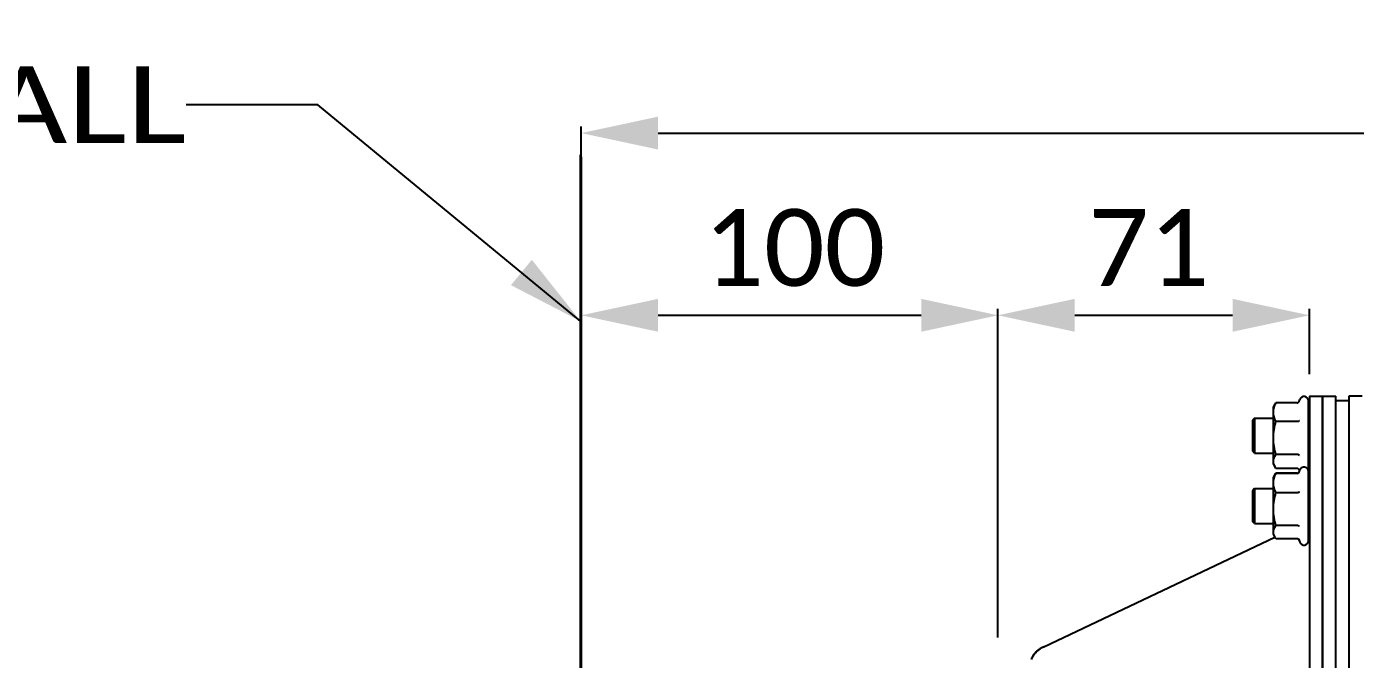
# Model space of a CAD drawing. Header units: millimetres. Extents: x 242 to 4341, y -255 to 3233.
# Drawn here: x 3278.1 to 3581.1, y 1373 to 1517.2 of the extents above; entities that cross this region are included whole.
import ezdxf
from ezdxf.enums import TextEntityAlignment as Align

# ---------------------------------------------------------------- set-up
doc = ezdxf.new("R2010")
doc.units = ezdxf.units.MM
doc.header["$LTSCALE"] = 115.5
doc.header["$PDMODE"] = 3
doc.header["$PDSIZE"] = 8
doc.layers.get('0').update_dxf_attribs({"linetype": 'CONTINUOUS'})
doc.layers.get('Defpoints').update_dxf_attribs({"linetype": 'CONTINUOUS'})
doc.layers.add('02___PRT_ALL_AXES', color=7, linetype='CONTINUOUS')
doc.styles.get("Standard").update_dxf_attribs({"font": 'calibri.ttf'})
doc.dimstyles.new('DIMSTYLE_2', dxfattribs={"dimtxt": 17.5, "dimasz": 17.5, "dimexe": 1.5, "dimexo": 1, "dimgap": 0.875, "dimtad": 1, "dimdsep": 46, "dimtxsty": 'Standard', "dimblk": '_FILLED', "dimblk1": '_FILLED', "dimblk2": '_FILLED', "dimcen": 0.09, "dimazin": 2, "dimtp": 0.01, "dimtm": 0.01, "dimtfac": 1, "dimtofl": 0, "dimtmove": 0, "dimatfit": 3, "dimldrblk": '_FILLED', "dimfxl": 1, "dimtolj": 1, "dimarcsym": 0})
doc.dimstyles.get("Standard").update_dxf_attribs({"dimtxt": 17.5, "dimasz": 17.5, "dimexe": 1.5, "dimexo": 1, "dimtad": 1, "dimdsep": 46, "dimtxsty": 'Standard', "dimblk": '_FILLED', "dimblk1": '_FILLED', "dimblk2": '_FILLED', "dimcen": 0.09, "dimazin": 2, "dimtol": 1, "dimtp": 0.01, "dimtm": 0.01, "dimtfac": 1, "dimtofl": 0, "dimtmove": 0, "dimatfit": 3, "dimldrblk": '_FILLED', "dimfxl": 1, "dimtolj": 1, "dimarcsym": 0})

# ---------------------------------------------------------------- blocks, each defined once
blk = doc.blocks.new('_FILLED')
at = {"color": 0, "linetype": 'ByBlock'}
blk.add_solid([(0, 0), (-1, 0.214), (-1, -0.214)], dxfattribs=at)
blk = doc.blocks.new('*D138')
at = {"color": 0, "linetype": 'Continuous', "lineweight": -2}
for p, q in [((3404.6, 1378.01), (3404.6, 1452.92)), ((3422.1, 1451.42), (3482.1, 1451.42)), ((3499.6, 1378.01), (3499.6, 1452.92))]:
    blk.add_line(p, q, dxfattribs=at)
at = {"layer": 'Defpoints', "color": 0}
for p in [(3499.6, 1451.42), (3404.6, 1377.01), (3499.6, 1377.01)]:
    blk.add_point(p, dxfattribs=at)
at = {"color": 0, "linetype": 'ByBlock', "lineweight": -2, "xscale": 17.5, "yscale": 17.5, "zscale": 17.5, "rotation": 180}
blk.add_blockref('_FILLED', (3404.6, 1451.42), dxfattribs=at)
at = {"color": 0, "linetype": 'ByBlock', "lineweight": -2, "xscale": 17.5, "yscale": 17.5, "zscale": 17.5}
blk.add_blockref('_FILLED', (3499.6, 1451.42), dxfattribs=at)
at = {"color": 0, "insert": (3453.17, 1475.62), "char_height": 17.5, "attachment_point": 2, "line_spacing_factor": 0.9}
blk.add_mtext('\\A1;\\A1;100', dxfattribs=at)
blk = doc.blocks.new('*D142')
at = {"color": 0, "linetype": 'Continuous', "lineweight": -2}
for p, q in [((3499.6, 1378.01), (3499.6, 1452.92)), ((3517.1, 1451.42), (3553.1, 1451.42)), ((3570.6, 1438.01), (3570.6, 1452.92))]:
    blk.add_line(p, q, dxfattribs=at)
at = {"layer": 'Defpoints', "color": 0}
for p in [(3570.6, 1451.42), (3570.6, 1437.01), (3499.6, 1377.01)]:
    blk.add_point(p, dxfattribs=at)
at = {"color": 0, "linetype": 'ByBlock', "lineweight": -2, "xscale": 17.5, "yscale": 17.5, "zscale": 17.5, "rotation": 180}
blk.add_blockref('_FILLED', (3499.6, 1451.42), dxfattribs=at)
at = {"color": 0, "linetype": 'ByBlock', "lineweight": -2, "xscale": 17.5, "yscale": 17.5, "zscale": 17.5}
blk.add_blockref('_FILLED', (3570.6, 1451.42), dxfattribs=at)
at = {"color": 0, "insert": (3534, 1475.62), "char_height": 17.5, "attachment_point": 2, "line_spacing_factor": 0.9}
blk.add_mtext('\\A1;71', dxfattribs=at)
blk = doc.blocks.new('*D149')
at = {"color": 0, "linetype": 'Continuous', "lineweight": -2}
for p, q in [((3404.6, 1279.24), (3404.6, 1494.44)), ((4119.6, 1288.75), (4119.6, 1494.44)), ((3422.1, 1492.94), (4102.1, 1492.94))]:
    blk.add_line(p, q, dxfattribs=at)
at = {"layer": 'Defpoints', "color": 0}
for p in [(4119.6, 1492.94), (4119.6, 1287.75), (3404.6, 1278.24)]:
    blk.add_point(p, dxfattribs=at)
at = {"color": 0, "linetype": 'ByBlock', "lineweight": -2, "xscale": 17.5, "yscale": 17.5, "zscale": 17.5, "rotation": 180}
blk.add_blockref('_FILLED', (3404.6, 1492.94), dxfattribs=at)
at = {"color": 0, "linetype": 'ByBlock', "lineweight": -2, "xscale": 17.5, "yscale": 17.5, "zscale": 17.5}
blk.add_blockref('_FILLED', (4119.6, 1492.94), dxfattribs=at)
at = {"color": 0, "insert": (3756.12, 1517.15), "char_height": 17.5, "attachment_point": 2, "line_spacing_factor": 0.9}
blk.add_mtext('\\A1;{\\A1;715}', dxfattribs=at)

msp = doc.modelspace()

# ---------------------------------------------------------------- linework, layer by layer
at = {"color": 0, "linetype": 'Continuous'}
for p, q in [((3404.449, 1322.994), (3404.449, 1487.994)), ((3404.599, 1487.506), (3404.599, 1321.001)), ((3562.399, 1430.506), (3562.793, 1431.189)), ((3562.399, 1417.506), (3562.399, 1430.506)), ((3562.979, 1431.485), (3562.793, 1431.189)), ((3567.792, 1431.485), (3562.979, 1431.485)), ((3568.271, 1431.804), (3568.434, 1432.252)), ((3568.299, 1431.857), (3568.313, 1431.89)), ((3570.399, 1416.106), (3570.399, 1431.905)), ((3570.399, 1431.905), (3570.401, 1431.904)), ((3570.399, 1431.741), (3570.599, 1431.741)), ((3570.399, 1430.867), (3570.599, 1430.867)), ((3570.599, 1433.006), (3570.599, 993.006)), ((3573.599, 1433.006), (3573.599, 993.006)), ((3558.099, 1428.006), (3557.599, 1427.506)), ((3557.599, 1427.506), (3557.599, 1420.506)), ((3558.099, 1428.006), (3558.099, 1420.006)), ((3558.099, 1428.006), (3562.399, 1428.006)), ((3567.792, 1427.2), (3562.979, 1427.2)), ((3570.399, 1429.321), (3570.599, 1429.321)), ((3570.399, 1427.255), (3570.599, 1427.255)), ((3570.399, 1424.871), (3570.599, 1424.871)), ((3570.399, 1422.402), (3570.599, 1422.402)), ((3558.099, 1420.006), (3557.599, 1420.506)), ((3558.099, 1420.006), (3562.399, 1420.006)), ((3567.792, 1419.721), (3562.979, 1419.721)), ((3570.399, 1420.09), (3570.599, 1420.09)), ((3570.399, 1418.162), (3570.599, 1418.162)), ((3562.399, 1417.506), (3562.793, 1416.823)), ((3562.399, 1414.445), (3562.914, 1415.338)), ((3562.979, 1416.527), (3562.793, 1416.823)), ((3567.792, 1416.527), (3562.979, 1416.527)), ((3567.792, 1415.447), (3562.979, 1415.447)), ((3567.792, 1415.408), (3562.979, 1415.408)), ((3568.186, 1416.441), (3568.356, 1415.975)), ((3568.253, 1415.691), (3568.434, 1416.191)), ((3568.295, 1415.769), (3568.313, 1415.812)), ((3570.399, 1416.805), (3570.599, 1416.805)), ((3570.399, 1416.153), (3570.599, 1416.153)), ((3570.399, 1416.107), (3570.401, 1416.108)), ((3570.399, 1400.045), (3570.399, 1415.845)), ((3570.595, 1415.845), (3570.399, 1415.845)), ((3570.399, 1415.643), (3570.599, 1415.643)), ((3570.401, 1416.108), (3570.402, 1416.108)), ((3570.401, 1416.108), (3570.403, 1416.108)), ((3570.531, 1415.814), (3570.599, 1415.814)), ((3558.099, 1411.945), (3557.599, 1411.445)), ((3558.099, 1411.945), (3558.099, 1403.945)), ((3558.099, 1411.945), (3562.399, 1411.945)), ((3562.399, 1401.445), (3562.399, 1414.445)), ((3570.399, 1414.719), (3570.599, 1414.719)), ((3570.399, 1413.131), (3570.599, 1413.131)), ((3557.599, 1411.445), (3557.599, 1404.445)), ((3567.792, 1410.99), (3562.979, 1410.99)), ((3570.399, 1411.036), (3570.599, 1411.036)), ((3570.399, 1408.638), (3570.599, 1408.638)), ((3570.399, 1406.172), (3570.599, 1406.172)), ((3558.099, 1403.945), (3557.599, 1404.445)), ((3558.099, 1403.945), (3562.399, 1403.945)), ((3567.792, 1403.527), (3562.979, 1403.527)), ((3570.399, 1403.88), (3570.599, 1403.88)), ((3562.399, 1401.445), (3562.752, 1400.833)), ((3567.792, 1400.481), (3562.979, 1400.481)), ((3568.158, 1400.456), (3568.434, 1399.698)), ((3568.159, 1400.457), (3568.16, 1400.453)), ((3570.399, 1401.986), (3570.599, 1401.986)), ((3570.399, 1400.675), (3570.599, 1400.675)), ((3570.399, 1400.075), (3570.599, 1400.075))]:
    msp.add_line(p, q, dxfattribs=at)
for centre, radius, start, end in [((3567.669, 1432.125), 0.686, 331.95019, 336.93253), ((3569.386, 1431.906), 1.013, 0, 160), ((3569.599, 1427.981), 1, 0, 36.8699), ((3569.599, 1426.159), 1, 0, 36.8699), ((3569.599, 1424.47), 1, 0, 23.69748), ((3569.425, 1418.586), 1.174, 0.06718, 33.94135), ((3567.606, 1412.628), 5.418, 149.98711, 152.02015), ((3568.053, 1412.372), 5.933, 149.10025, 150.00302), ((3568.265, 1412.245), 6.18, 148.79083, 149.10416), ((3567.679, 1416.081), 0.673, 326.58442, 329.50969), ((3567.674, 1416.046), 0.68, 328.5441, 335.9626), ((3567.675, 1416.084), 0.678, 329.50638, 329.85775), ((3567.671, 1416.086), 0.683, 329.86098, 333.02407), ((3567.664, 1416.09), 0.69, 333.02631, 338.52172), ((3569.386, 1415.845), 1.013, 0, 160), ((3569.386, 1416.106), 1.013, 352.53783, 0), ((3569.599, 1411.792), 1, 0, 36.8699), ((3569.599, 1409.974), 1, 0, 36.8699), ((3569.599, 1408.3), 1, 0, 19.86441), ((3569.386, 1400.045), 1.013, 200, 0), ((3570.293, 1401.443), 1.396, 274.33678, 274.48824)]:
    msp.add_arc(centre, radius, start, end, dxfattribs=at)
for points, knots in [([(3562.399, 1429.343), (3562.399, 1429.524), (3562.426, 1429.89), (3562.587, 1430.621), (3562.808, 1431.146), (3562.979, 1431.485)], [0, 0, 0, 0, 0.2433781, 0.4900475, 1, 1, 1, 1]), ([(3567.791, 1431.485), (3567.891, 1431.485), (3568.093, 1431.556), (3568.227, 1431.714), (3568.274, 1431.803)], [0, 0, 0, 0, 0.4989484, 1, 1, 1, 1]), ([(3570.399, 1431.472), (3570.459, 1431.435), (3570.564, 1431.345), (3570.599, 1431.209), (3570.599, 1431.148)], [0, 0, 0, 0, 0.5353349, 1, 1, 1, 1]), ([(3570.399, 1430.308), (3570.462, 1430.236), (3570.563, 1430.069), (3570.596, 1429.879), (3570.598, 1429.785)], [0, 0, 0, 0, 0.5041603, 1, 1, 1, 1]), ([(3570.401, 1431.904), (3570.445, 1431.903), (3570.504, 1431.9), (3570.568, 1431.881), (3570.588, 1431.868), (3570.593, 1431.86)], [0, 0, 0, 0, 0.6608701, 0.8625302, 1, 1, 1, 1]), ([(3562.979, 1427.2), (3562.808, 1427.54), (3562.587, 1428.065), (3562.427, 1428.795), (3562.399, 1429.161), (3562.399, 1429.343)], [0, 0, 0, 0, 0.5099454, 0.7566189, 1, 1, 1, 1]), ([(3562.399, 1423.461), (3562.399, 1424.093), (3562.51, 1425.359), (3562.803, 1426.593), (3562.979, 1427.2)], [0, 0, 0, 0, 0.4998609, 1, 1, 1, 1]), ([(3568.313, 1427.373), (3568.29, 1427.347), (3568.227, 1427.298), (3568.055, 1427.223), (3567.9, 1427.2), (3567.792, 1427.2)], [0, 0, 0, 0, 0.1855181, 0.4179957, 1, 1, 1, 1]), ([(3570.399, 1428.527), (3570.468, 1428.421), (3570.57, 1428.183), (3570.599, 1427.927), (3570.599, 1427.799)], [0, 0, 0, 0, 0.4971337, 1, 1, 1, 1]), ([(3570.399, 1426.304), (3570.504, 1426.117), (3570.584, 1425.831), (3570.599, 1425.545), (3570.599, 1425.472)], [0, 0, 0, 0, 0.7470653, 1, 1, 1, 1]), ([(3562.979, 1419.721), (3562.803, 1420.329), (3562.511, 1421.562), (3562.399, 1422.829), (3562.399, 1423.461)], [0, 0, 0, 0, 0.5001389, 1, 1, 1, 1]), ([(3570.399, 1423.856), (3570.434, 1423.791), (3570.553, 1423.521), (3570.599, 1423.222), (3570.599, 1423.002)], [0, 0, 0, 0, 0.2514291, 1, 1, 1, 1]), ([(3570.399, 1421.422), (3570.434, 1421.361), (3570.551, 1421.112), (3570.599, 1420.834), (3570.599, 1420.63)], [0, 0, 0, 0, 0.2564069, 1, 1, 1, 1]), ([(3562.399, 1418.124), (3562.399, 1418.26), (3562.427, 1418.536), (3562.548, 1418.941), (3562.735, 1419.34), (3562.893, 1419.594), (3562.979, 1419.721)], [0, 0, 0, 0, 0.23608, 0.4790503, 0.7332376, 1, 1, 1, 1]), ([(3562.793, 1416.823), (3562.675, 1417.027), (3562.478, 1417.444), (3562.399, 1417.903), (3562.399, 1418.124)], [0, 0, 0, 0, 0.5159979, 1, 1, 1, 1]), ([(3568.313, 1419.489), (3568.267, 1419.562), (3568.099, 1419.683), (3567.901, 1419.721), (3567.791, 1419.721)], [0, 0, 0, 0, 0.4380546, 1, 1, 1, 1]), ([(3562.399, 1413.199), (3562.399, 1413.575), (3562.516, 1414.344), (3562.807, 1415.058), (3562.979, 1415.408)], [0, 0, 0, 0, 0.4903197, 1, 1, 1, 1]), ([(3562.979, 1415.408), (3562.959, 1415.379), (3562.879, 1415.265), (3562.804, 1415.147), (3562.752, 1415.056)], [0, 0, 0, 0, 0.2544924, 1, 1, 1, 1]), ([(3568.144, 1416.379), (3568.097, 1416.423), (3567.987, 1416.498), (3567.856, 1416.527), (3567.791, 1416.527)], [0, 0, 0, 0, 0.5002158, 1, 1, 1, 1]), ([(3567.791, 1415.447), (3567.881, 1415.447), (3568.062, 1415.504), (3568.191, 1415.636), (3568.241, 1415.711)], [0, 0, 0, 0, 0.4989717, 1, 1, 1, 1]), ([(3567.791, 1415.408), (3567.885, 1415.408), (3568.073, 1415.47), (3568.205, 1415.611), (3568.254, 1415.691)], [0, 0, 0, 0, 0.499365, 1, 1, 1, 1]), ([(3570.399, 1417.528), (3570.461, 1417.461), (3570.56, 1417.32), (3570.599, 1417.152), (3570.599, 1417.076)], [0, 0, 0, 0, 0.5474694, 1, 1, 1, 1]), ([(3570.399, 1416.448), (3570.43, 1416.431), (3570.484, 1416.397), (3570.558, 1416.336), (3570.599, 1416.278), (3570.599, 1416.243)], [0, 0, 0, 0, 0.3625208, 0.6423076, 1, 1, 1, 1]), ([(3570.399, 1415.838), (3570.413, 1415.837), (3570.459, 1415.833), (3570.506, 1415.826), (3570.537, 1415.815)], [0, 0, 0, 0, 0.3050872, 1, 1, 1, 1]), ([(3570.399, 1415.352), (3570.46, 1415.313), (3570.565, 1415.215), (3570.599, 1415.075), (3570.599, 1415.011)], [0, 0, 0, 0, 0.5309938, 1, 1, 1, 1]), ([(3570.403, 1416.108), (3570.439, 1416.109), (3570.496, 1416.113), (3570.554, 1416.125), (3570.573, 1416.135)], [0, 0, 0, 0, 0.6175814, 1, 1, 1, 1]), ([(3570.537, 1415.815), (3570.554, 1415.81), (3570.583, 1415.799), (3570.599, 1415.769), (3570.599, 1415.757)], [0, 0, 0, 0, 0.5912674, 1, 1, 1, 1]), ([(3570.573, 1416.135), (3570.576, 1416.137), (3570.583, 1416.141), (3570.59, 1416.147), (3570.593, 1416.152)], [0, 0, 0, 0, 0.2835662, 1, 1, 1, 1]), ([(3562.979, 1410.99), (3562.807, 1411.341), (3562.516, 1412.055), (3562.399, 1412.823), (3562.399, 1413.199)], [0, 0, 0, 0, 0.5096734, 1, 1, 1, 1]), ([(3570.399, 1414.141), (3570.455, 1414.076), (3570.545, 1413.929), (3570.585, 1413.762), (3570.593, 1413.678)], [0, 0, 0, 0, 0.5051942, 1, 1, 1, 1]), ([(3570.399, 1412.323), (3570.468, 1412.216), (3570.57, 1411.974), (3570.599, 1411.716), (3570.599, 1411.586)], [0, 0, 0, 0, 0.4970236, 1, 1, 1, 1]), ([(3562.399, 1407.258), (3562.399, 1407.889), (3562.51, 1409.153), (3562.803, 1410.384), (3562.979, 1410.99)], [0, 0, 0, 0, 0.4998385, 1, 1, 1, 1]), ([(3568.313, 1411.155), (3568.29, 1411.13), (3568.226, 1411.084), (3568.054, 1411.012), (3567.9, 1410.99), (3567.792, 1410.99)], [0, 0, 0, 0, 0.1831717, 0.4151648, 1, 1, 1, 1]), ([(3570.399, 1410.077), (3570.504, 1409.889), (3570.584, 1409.602), (3570.599, 1409.314), (3570.599, 1409.242)], [0, 0, 0, 0, 0.7472138, 1, 1, 1, 1]), ([(3562.979, 1403.527), (3562.803, 1404.133), (3562.511, 1405.364), (3562.399, 1406.628), (3562.399, 1407.258)], [0, 0, 0, 0, 0.5001612, 1, 1, 1, 1]), ([(3570.399, 1407.622), (3570.434, 1407.557), (3570.553, 1407.288), (3570.599, 1406.99), (3570.599, 1406.77)], [0, 0, 0, 0, 0.2516708, 1, 1, 1, 1]), ([(3562.399, 1402.004), (3562.399, 1402.133), (3562.427, 1402.397), (3562.548, 1402.784), (3562.736, 1403.164), (3562.893, 1403.406), (3562.979, 1403.527)], [0, 0, 0, 0, 0.2345782, 0.4768184, 0.7314799, 1, 1, 1, 1]), ([(3568.313, 1403.288), (3568.291, 1403.322), (3568.213, 1403.407), (3568.034, 1403.501), (3567.876, 1403.527), (3567.791, 1403.527)], [0, 0, 0, 0, 0.2054929, 0.5722033, 1, 1, 1, 1]), ([(3570.399, 1405.199), (3570.433, 1405.138), (3570.551, 1404.892), (3570.599, 1404.615), (3570.599, 1404.413)], [0, 0, 0, 0, 0.2568969, 1, 1, 1, 1]), ([(3570.399, 1403.044), (3570.465, 1402.947), (3570.565, 1402.739), (3570.599, 1402.511), (3570.599, 1402.402)], [0, 0, 0, 0, 0.5203839, 1, 1, 1, 1]), ([(3562.752, 1400.833), (3562.646, 1401.017), (3562.469, 1401.392), (3562.399, 1401.805), (3562.399, 1402.004)], [0, 0, 0, 0, 0.516261, 1, 1, 1, 1]), ([(3562.979, 1400.481), (3562.959, 1400.51), (3562.879, 1400.624), (3562.804, 1400.743), (3562.752, 1400.833)], [0, 0, 0, 0, 0.2544924, 1, 1, 1, 1]), ([(3568.254, 1400.199), (3568.205, 1400.278), (3568.073, 1400.42), (3567.885, 1400.481), (3567.791, 1400.481)], [0, 0, 0, 0, 0.500572, 1, 1, 1, 1]), ([(3570.399, 1401.369), (3570.461, 1401.305), (3570.559, 1401.17), (3570.599, 1401.007), (3570.599, 1400.934)], [0, 0, 0, 0, 0.5507695, 1, 1, 1, 1]), ([(3570.399, 1400.338), (3570.43, 1400.322), (3570.484, 1400.292), (3570.556, 1400.236), (3570.599, 1400.184), (3570.599, 1400.152)], [0, 0, 0, 0, 0.3719851, 0.6548336, 1, 1, 1, 1]), ([(3570.402, 1400.051), (3570.416, 1400.053), (3570.461, 1400.057), (3570.507, 1400.064), (3570.537, 1400.074)], [0, 0, 0, 0, 0.3041799, 1, 1, 1, 1])]:
    msp.add_open_spline(points, degree=3, knots=knots, dxfattribs=at)
for points in [[(3570.593, 1431.86), (3570.597, 1431.855), (3570.599, 1431.848), (3570.599, 1431.842)], [(3568.273, 1416.21), (3568.24, 1416.272), (3568.196, 1416.331), (3568.144, 1416.379)]]:
    msp.add_open_spline(points, degree=3, dxfattribs=at)
at = {"layer": '02___PRT_ALL_AXES', "color": 0, "linetype": 'Continuous'}
for p, q in [((3570.599, 1433.006), (3576.599, 1433.006)), ((3573.599, 993.006), (3573.599, 1433.006)), ((3573.599, 1433.006), (3576.599, 1433.006)), ((3576.599, 993.006), (3576.599, 1433.006)), ((3576.599, 1432.006), (3579.599, 1432.006)), ((3579.599, 1433.011), (3579.599, 993.001)), ((3582.599, 1433.011), (3579.599, 1433.011)), ((3510.031, 1375.911), (3562.737, 1400.864))]:
    msp.add_line(p, q, dxfattribs=at)
for centre, radius, start, end in [((3512.599, 1370.488), 6, 115.33441, 155.08711), ((3512.608, 1370.483), 6.011, 151.08664, 155.08002)]:
    msp.add_arc(centre, radius, start, end, dxfattribs=at)
msp.add_open_spline([(3507.347, 1373.389), (3507.647, 1373.933), (3508.423, 1374.933), (3509.47, 1375.645), (3510.031, 1375.911)], degree=3, knots=[0, 0, 0, 0, 0.4999878, 1, 1, 1, 1], dxfattribs=at)

# ---------------------------------------------------------------- texts
at = {"color": 0, "linetype": 'Continuous', "width": 1.169125}
msp.add_text('WALL', height=17.5, dxfattribs=at).set_placement((3240.09, 1490.65), (3314.516, 1490.65), align=Align.FIT)

# ---------------------------------------------------------------- dimensions: what is measured, and where the dimension line sits
at = {"color": 0, "linetype": 'Continuous'}
for base, p1, p2, text, picture, middle in [((4119.599, 1492.944), (3404.599, 1278.235), (4119.599, 1287.747), '{\\A1;<>}', '*D149', (3756.124, 1492.944)), ((3499.599, 1451.416), (3404.599, 1377.006), (3499.599, 1377.006), '\\A1;100', '*D138', (3453.172, 1451.416))]:
    dim = msp.add_linear_dim(base=base, p1=p1, p2=p2, text=text, dimstyle='DIMSTYLE_2', override={"dimtxsty": 'Standard'}, dxfattribs=at)
    dim.commit()
    dim.dimension.update_dxf_attribs({"geometry": picture, "text_midpoint": middle, "dimtype": 160})
dim = msp.add_linear_dim(base=(3570.599, 1451.416), p1=(3499.599, 1377.006), p2=(3570.599, 1437.006), dimstyle='DIMSTYLE_2', dxfattribs=at)
dim.commit()
dim.dimension.update_dxf_attribs({"geometry": '*D142', "text_midpoint": (3534.001, 1451.416), "dimtype": 160})

# ---------------------------------------------------------------- leaders
msp.add_leader([(3404.449, 1450.057), (3344.516, 1499.4), (3314.516, 1499.4)], dimstyle='Standard', override={"dimtad": 0}, dxfattribs=at)

doc.saveas('drawing.dxf')
